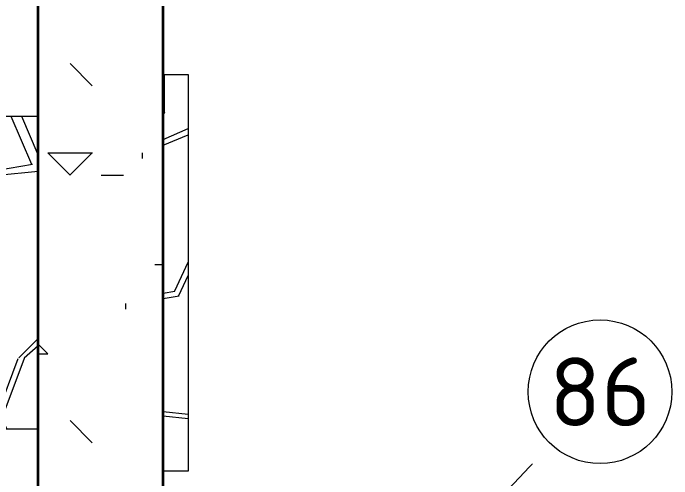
# Model space of a CAD drawing. Header units: millimetres. Extents: x -5016 to 63303, y -6019 to 98943.
# Drawn here: x 5160 to 6215, y 83811 to 84556 of the extents above; entities that cross this region are included whole.
import ezdxf
from ezdxf.enums import TextEntityAlignment as Align

# ---------------------------------------------------------------- set-up
doc = ezdxf.new("R2010")
doc.units = ezdxf.units.MM
doc.linetypes.add('Осевая 12-2-2', pattern=[16, 12, -2, 0, -2])
for name, color, linetype, lineweight in [('A-GENM', 9, 'Continuous', 13), ('A-WALL', 8, 'Continuous', 13), ('A-WALL-PATT', 8, 'Continuous', 13), ('S-GRID', 8, 'Continuous', 13), ('АР_подложка', 8, 'Continuous', 13), ('ТЗ_АР_марки', 7, 'Continuous', 18)]:
    doc.layers.add(name, color=color, linetype=linetype, lineweight=lineweight)
doc.styles.add('GOST', font='isocpeur.ttf', dxfattribs={"width": 0.9})

# ---------------------------------------------------------------- blocks, each defined once
blk = doc.blocks.new('Pech_dlya_bani_World_of_REVIT - Pech_dlya_bani_World_of_REVIT-2845136-Планировочное решение')
at = {"layer": 'A-GENM'}
h = blk.add_hatch(dxfattribs=at)
h.set_pattern_fill('FP_8', color=256, style=0, pattern_type=2)
h.set_pattern_definition([(100.008, (203.184, 703.138), (-800.00139084679, 4799.999416293007), [98.35799999999999, -13711.783]), (10.305, (85.056, 681.9839999999999), (4799.997904581356, 800.0130491351949), [120, -8824.271999999997]), (180, (85, 682.299), (-9.797174393178826e-14, -800), [85, -715]), (0, (0, 672.299), (0, -800), [85, -715]), (7.125, (85.016, 672.1669999999999), (799.9997272923117, -0.0004763431237222449), [121.904, -6327.903]), (109.983, (228.217, 626.072), (-799.9952878137691, 2400.001932807089), [65, -9298.76]), (113.962, (268.87, 534.707), (-2399.951931688081, 5600.020614917382), [100, -7779.085999999999]), (154.983, (268.896, 534.712), (-10399.99127445643, 4800.019171227874), [60, -13182.356]), (180, (214.521, 560.077), (-9.797174393178826e-14, -800), [80, -720]), (145.008, (134.523, 560.0790000000001), (-2400.000524910116, 1599.998581676923), [35, -9730.244]), (109.983, (105.841, 580.149), (-799.9952878137691, 2400.001932807089), [70, -9293.76]), (180, (88.75, 627.137), (-9.797174393178826e-14, -800), [88.75, -711.25]), (55.00800000000001, (80.043, 543.289), (1599.998581676922, 2400.000524910116), [44.99999999999999, -9720.243999999999]), (100.008, (93.069, 469.431), (-800.00139084679, 4799.999416293007), [75, -13735.141]), (64.983, (117.611, 523.828), (4800.019171227874, 10399.99127445643), [40, -13202.356]), (113.962, (135.906, 482.71), (-2399.951931688081, 5600.020614917382), [45, -7834.085999999999]), (100.008, (209.557, 724.57), (-800.00139084679, 4799.999416293007), [76.595, -13733.547]), (45, (209.552, 724.569), (799.9993990310243, 0), [65, -1066.371]), (70.017, (255.518, 770.529), (799.9952878137693, 2400.001932807089), [31.36, -9332.399999999998]), (90, (276.882, 780), (-800, 4.898587196589413e-14), [20, -780]), (0, (276.882, 780), (0, -800), [35, -765]), (70.017, (311.885, 779.9989999999999), (799.9952878137693, 2400.001932807089), [21.284, -9342.475999999999]), (70.017, (316.625, 771.808), (799.9952878137693, 2400.001932807089), [30, -9333.759999999998]), (122.905, (365.576, 696.288), (-7199.952688666271, 11200.030457819), [90, -16108.765]), (135, (454.027, 607.941), (-799.9993990310243, 5.684341886080801e-14), [125, -1006.371]), (154.983, (508.402, 582.575), (-10399.99127445643, 4800.019171227874), [60, -13182.356]), (99.46199999999997, (514.2, 547.775), (0.004334472804458755, 799.99983160449), [35.288, -4830.922]), (146.31, (667.845, 444.7380000000001), (-1600.001208889946, 799.9983860181923), [185, -2699.440999999999]), (23.962, (667.56, 444.335), (5600.020614917382, 2399.95193168808), [41.128, -7837.958000000001]), (113.962, (681.331, 412.157), (-2399.951931688081, 5600.020614917382), [35, -7844.085999999999]), (124.992, (681.3389999999999, 412.161), (-1599.998581676923, 2400.000524910116), [35.655, -9729.589]), (147.095, (660.9689999999999, 441.49), (-11200.030457819, 7199.952688666268), [175, -16023.765]), (90, (514.123, 496.681), (-800, 4.898587196589413e-14), [40, -760]), (99.46199999999997, (514.131, 496.682), (0.004334472804458755, 799.99983160449), [45.458, -4820.752]), (99.46199999999997, (506.672, 541.524), (0.004334472804458755, 799.99983160449), [35, -4831.21]), (154.983, (500.921, 576.0419999999999), (-10399.99127445643, 4800.019171227874), [55, -13187.356]), (135, (451.078, 599.293), (-799.9993990310243, 5.684341886080801e-14), [130, -1001.371]), (122.905, (359.089, 691.175), (-7199.952688666271, 11200.030457819), [93.64299999999999, -16105.122]), (174.289, (308.162, 769.8530000000001), (-800.0002490479161, 0.005680873955796528), [40, -7999.9]), (48.01300000000001, (214.847, 714.4760000000001), (6399.972858305257, 7200.023948621004), [80, -10682.899]), (90, (214.841, 684.482), (-800, 4.898587196589413e-14), [30, -770]), (112.834, (282.985, 523.295), (-4000.057821109092, 9599.976340523137), [175, -16317.423]), (109.983, (300.313, 476.407), (-799.9952878137691, 2400.001932807089), [50, -9313.76]), (99.46199999999997, (310.994, 412.292), (0.004334472804458755, 799.99983160449), [65, -4801.21]), (23.19900000000001, (311.043, 412.146), (3999.988509278298, 1600.028722825804), [89.99999999999999, -6002.617999999999]), (169.695, (443.045, 438.642), (-4799.997904581356, 800.013049135195), [49.99999999999999, -8894.271999999997]), (50.906, (443.027, 438.807), (3200.009366039029, 3999.991996842305), [65.094, -16427.329]), (75.069, (473.904, 451.468), (799.976265097635, 3200.006016258944), [39.223, -12380.117]), (0, (473.881, 451.474), (0, -800), [15, -785]), (34.992, (488.88, 451.477), (2400.000524910116, 1599.998581676923), [41.276, -9723.968]), (56.31, (499.735, 440.914), (799.9983860181925, 1600.001208889946), [41.221, -2843.22]), (135, (514.123, 426.495), (-799.9993990310243, 5.684341886080801e-14), [20.478, -1110.892]), (161.565, (594.862, 399.923), (-800.0002757074135, 0.001030794822327152), [85, -2444.822]), (0, (594.9630000000001, 400.229), (0, -800), [66.70100000000001, -733.299]), (5.194, (595.09, 394.291), (800.0004695159041, -0.006350828226729277), [66.83800000000001, -8769.451]), (164.745, (595.031, 394.224), (-3200.001604497965, 799.9929843938951), [83.81299999999999, -9037.59]), (50.906, (460.576, 350.083), (3200.009366039029, 3999.991996842305), [85, -16407.423]), (71.565, (452.815, 326.292), (0.001030794822298731, 800.0002757074134), [25, -2504.822]), (146.31, (481.974, 306.769), (-1600.001208889946, 799.9983860181923), [34.99999999999999, -2849.440999999999]), (17.10299999999999, (481.936, 306.643), (7999.988494811224, 2400.037973828965), [55, -10826.176]), (174.806, (564.4, 320.106), (-800.000469515904, -0.006350828226317162), [30, -8806.289]), (56.31, (564.55, 320.058), (799.9983860181925, 1600.001208889946), [65, -2819.441]), (169.695, (613.621, 311.343), (-4799.997904581356, 800.013049135195), [49.99999999999999, -8894.271999999997]), (174.289, (209.13, 552.4259999999999), (-800.0002490479161, 0.005680873955796528), [75, -7964.9]), (154.983, (272.548, 522.645), (-10399.99127445643, 4800.019171227874), [70, -13172.356]), (112.834, (292.022, 476.601), (-4000.057821109092, 9599.976340523137), [50, -16442.423]), (96.00899999999999, (299.934, 402.041), (-799.9990352463518, 7999.999643697611), [74.99999999999999, -15208.979]), (45, (250.431, 352.543), (799.9993990310243, 0), [70, -1061.371]), (39.094, (165.002, 283.247), (3999.991996842305, 3200.009366039029), [110, -16382.423]), (23.19900000000001, (128.152, 267.624), (3999.988509278298, 1600.028722825804), [39.99999999999999, -6052.617999999999]), (139.086, (128.151, 267.719), (-5600.031492273863, 4799.962566830596), [54.99999999999999, -15824.547]), (90, (86.616, 303.771), (-800, 4.898587196589413e-14), [45, -755]), (135, (86.616, 348.771), (-799.9993990310243, 5.684341886080801e-14), [120, -1011.371]), (131.987, (70.87899999999999, 346.709), (-6399.972858305259, 7200.023948621003), [105, -10657.899]), (90, (70.888, 301.716), (-800, 4.898587196589413e-14), [45, -755]), (49.08599999999999, (51.223, 279.06), (4799.962566830596, 5600.031492273863), [30, -15849.547]), (112.834, (51.132, 279.044), (-4000.057821109092, 9599.976340523137), [55, -16437.423]), (135, (29.716, 329.703), (-799.9993990310243, 5.684341886080801e-14), [30, -1101.371]), (102.995, (49.957, 242.009), (-1600.047742876617, 7199.989578849989), [90, -10583.331]), (90, (49.96100000000001, 202.01), (-800, 4.898587196589413e-14), [40, -760]), (29.745, (15.276, 182.087), (1599.998293313547, 800.0030421053006), [40, -6409.806]), (135, (86.616, 165.355), (-799.9993990310243, 5.684341886080801e-14), [51.837, -1079.534]), (90, (86.616, 130.355), (-800, 4.898587196589413e-14), [35, -765]), (45, (77.779, 121.518), (799.9993990310243, 0), [12.497, -1118.874]), (90, (77.779, 96.51799999999999), (-800, 4.898587196589413e-14), [25, -775]), (52.125, (16.388, 17.765), (2400.000895345152, 3199.999876217571), [99.85499999999999, -9021.548999999999]), (45, (16.302, 17.832), (799.9993990310243, 0), [98.13799999999999, -1033.233]), (169.695, (125.069, 80.175), (-4799.997904581356, 800.013049135195), [39.99999999999999, -8904.271999999997]), (139.086, (193.056, 21.285), (-5600.031492273863, 4799.962566830596), [89.99999999999999, -15789.547]), (70.017, (185.666, 1.041), (799.9952878137693, 2400.001932807089), [21.488, -9342.270999999999]), (53.13, (52.299, 265.193), (1600.004287398307, 2399.997141728931), [45, -3955]), (135, (121.766, 258.736), (-799.9993990310243, 5.684341886080801e-14), [60, -1071.371]), (137.121, (185.855, 199.099), (-10399.98400479879, 9600.017524801413), [87.544, -15196.434]), (90, (185.792, 154.031), (-800, 4.898587196589413e-14), [45, -755]), (49.08599999999999, (136.63, 97.391), (4799.962566830596, 5600.031492273863), [74.99999999999999, -15804.547]), (174.289, (128.781, 89.706), (-800.0002490479161, 0.005680873955796528), [37.022, -8002.879]), (100.008, (91.955, 93.48299999999999), (-800.00139084679, 4799.999416293007), [30.735, -13779.406]), (29.745, (86.6, 123.777), (1599.998293313547, 800.0030421053006), [13.663, -6436.143]), (90, (98.448, 130.582), (-800, 4.898587196589413e-14), [35, -765]), (135, (98.448, 165.582), (-799.9993990310243, 5.684341886080801e-14), [56.71, -1074.661]), (95.711, (58.28100000000001, 205.675), (-0.00568087395582495, 800.0002490479161), [59.853, -7980.048000000001]), (29.745, (137.858, 257.623), (1599.998293313547, 800.0030421053006), [47.834, -6401.972]), (41.987, (179.328, 281.457), (7200.023948621004, 6399.972858305257), [105, -10657.899]), (39.094, (257.396, 351.671), (3999.991996842305, 3200.009366039029), [56.745, -16435.678]), (96.00899999999999, (307.742, 327.746), (-799.9990352463518, 7999.999643697611), [59.99999999999999, -15223.979]), (124.992, (339.28, 282.69), (-1599.998581676923, 2400.000524910116), [55, -9710.244]), (41.987, (246.381, 199.062), (7200.023948621004, 6399.972858305257), [125, -10637.899]), (180, (246.391, 199.051), (-9.797174393178826e-14, -800), [50, -750]), (135, (196.391, 199.051), (-799.9993990310243, 5.684341886080801e-14), [82.70299999999999, -1048.668]), (90, (202.392, 156.324), (-800, 4.898587196589413e-14), [27.227, -772.773]), (5.194, (202.405, 183.407), (800.0004695159041, -0.006350828226729277), [85, -8751.289]), (52.125, (234.811, 123.921), (2400.000895345152, 3199.999876217571), [84.99999999999999, -9036.402999999998]), (135, (234.738, 123.978), (-799.9993990310243, 5.684341886080801e-14), [45.743, -1085.628]), (41.987, (268.127, 199.059), (7200.023948621004, 6399.972858305257), [94.258, -10668.642]), (104.931, (351.718, 211.482), (-799.9762650976345, 3200.006016258944), [52.418, -12366.922]), (15.945, (308.47, 199.087), (3200.005851135479, 799.9784503089463), [45.02, -5779.066999999999]), (180, (308.48, 199.051), (-9.797174393178826e-14, -800), [40.346, -759.654]), (112.834, (375.388, 141.377), (-4000.057821109092, 9599.976340523137), [61.71100000000001, -16430.711]), (26.565, (263.394, 86.06299999999999), (800.000276377758, -0.0007145670568320384), [125, -1663.854]), (120.069, (263.139, 86.626), (-3200.040643058081, 5599.976470638642), [35, -17528.599]), (52.125, (245.694, 116.869), (2400.000895345152, 3199.999876217571), [84.99999999999999, -9036.402999999998]), (15.255, (297.984, 183.788), (3200.001604497965, 799.9929843938953), [55.29, -9066.114]), (105.945, (365.259, 215.374), (-799.9784503089461, 3200.005851135479), [51.376, -5772.710999999999]), (29.745, (365.28, 215.419), (1599.998293313547, 800.0030421053006), [17.361, -6432.446]), (61.928, (380.259, 224.106), (799.9861080407537, 1600.006622376235), [135, -13465]), (23.19900000000001, (419.221, 332.817), (3999.988509278298, 1600.028722825804), [26.627, -6065.990999999999]), (45, (351.105, 264.762), (799.9993990310243, 0), [96.304, -1035.066]), (45, (353.504, 284.096), (799.9993990310243, 0), [92.23700000000001, -1039.134]), (29.745, (418.665, 349.423), (1599.998293313547, 800.0030421053006), [55, -6394.806]), (90, (466.357, 376.817), (-800, 4.898587196589413e-14), [3.198, -796.802]), (120.069, (466.381, 380.028), (-3200.040643058081, 5599.976470638642), [45.791, -17517.807]), (161.565, (443.408, 419.509), (-800.0002757074135, 0.001030794822327152), [45, -2484.822]), (23.19900000000001, (322.16, 400.093), (3999.988509278298, 1600.028722825804), [85.347, -6007.271999999999]), (84.806, (315.875, 330.4280000000001), (-0.006350828226715066, 800.0004695159041), [70.078, -8766.21]), (129.094, (353.542, 284.126), (-3200.009366039029, 3999.991996842305), [59.605, -16432.818]), (64.983, (453.388, 423.098), (4800.019171227874, 10399.99127445643), [23.151, -13219.205]), (124.992, (479.199, 386.233), (-1599.998581676923, 2400.000524910116), [45, -9720.244]), (56.31, (479.28, 386.182), (799.9983860181925, 1600.001208889946), [35, -2849.441]), (140.906, (498.75, 415.222), (-3999.991996842304, 3200.00936603903), [45.807, -16446.615]), (111.801, (522.711, 475.157), (-799.9832474954881, 2400.005989099105), [23.174, -4284.957999999999]), (63.435, (398.737, 225.339), (-0.0007145670567751949, 800.000276377758), [98.76, -1690.094]), (0, (399.174, 225.124), (0, -800), [80, -720]), (29.745, (479.013, 225.404), (1599.998293313547, 800.0030421053006), [145, -6304.806]), (169.695, (604.717, 297.454), (-4799.997904581356, 800.013049135195), [64.99999999999999, -8879.271999999997]), (15.255, (483.932, 293.555), (3200.001604497965, 799.9929843938953), [58.841, -9062.562]), (153.435, (483.798, 293.478), (-800.000276377758, -0.0007145670567183515), [46.096, -1742.758]), (45, (128.772, 89.613), (799.9993990310243, 0), [11.053, -1120.318]), (52.125, (141.119, 80.867), (2400.000895345152, 3199.999876217571), [90.42899999999999, -9030.973999999998]), (139.086, (197.681, 31.766), (-5600.031492273863, 4799.962566830596), [74.99999999999999, -15804.547]), (90, (276.294, 34.144), (-800, 4.898587196589413e-14), [29.656, -770.3439999999999]), (142.125, (276.307, 63.817), (-3199.999876217571, 2400.000895345152), [19.344, -9102.059000000001]), (123.69, (260.949, 75.642), (-799.998386018192, 1600.001208889946), [45, -2839.441]), (135, (235.886, 113.016), (-799.9993990310243, 5.684341886080801e-14), [55.396, -1075.975]), (23.19900000000001, (276.358, 82.271), (3999.988509278298, 1600.028722825804), [94.99999999999999, -5997.617999999999]), (135, (379.258, 104.026), (-799.9993990310243, 5.684341886080801e-14), [21.943, -1109.428]), (79.992, (374.915, 79.406), (800.0013908467905, 4799.999416293007), [25, -13785.141]), (26.565, (348.558, 66.389), (800.000276377758, -0.0007145670568320384), [29.397, -1759.457]), (33.69, (389.845, 79.512), (1600.001208889946, 799.9983860181923), [47.24699999999999, -2837.194]), (154.983, (515.179, 65.665), (-10399.99127445643, 4800.019171227874), [95, -13147.356]), (146.31, (515.3340000000001, 65.899), (-1600.001208889946, 799.9983860181923), [98.55899999999998, -2785.882]), (135, (391.085, 111.003), (-799.9993990310243, 5.684341886080801e-14), [20, -1111.371]), (90, (391.085, 92.198), (-800, 4.898587196589413e-14), [18.805, -781.195]), (33.69, (391.008, 92.31299999999999), (1600.001208889946, 799.9983860181923), [51.13199999999999, -2833.309]), (45, (376.943, 125.146), (799.9993990310243, 0), [28.527, -1102.844]), (120.069, (397.148, 145.337), (-3200.040643058081, 5599.976470638642), [65.161, -17498.438]), (23.19900000000001, (364.556, 201.697), (3999.988509278298, 1600.028722825804), [31.83599999999999, -6060.782999999999]), (0, (393.839, 214.187), (0, -800), [100, -700]), (32.905, (493.763, 214.306), (11200.030457819, 7199.952688666269), [170.987, -16027.779]), (45, (637.241, 307.313), (799.9993990310243, 0), [78.596, -1052.775]), (32.905, (613.602, 311.539), (11200.030457819, 7199.952688666269), [94.402, -16104.363]), (64.983, (433.469, 120.794), (4800.019171227874, 10399.99127445643), [55, -13187.356]), (56.31, (515.399, 65.53399999999999), (799.9983860181925, 1600.001208889946), [95, -2789.441]), (45, (568.309, 144.436), (799.9993990310243, 0), [80.87100000000001, -1050.5]), (12.995, (625.492, 201.625), (7199.989578849989, 1600.047742876617), [104.484, -10568.847]), (6.709999999999999, (625.475, 201.766), (7199.997316282039, 800.0209621481381), [105.971, -13587.823]), (120.069, (665.534, 132.362), (-3200.040643058081, 5599.976470638642), [80, -17483.599]), (90, (730.703, 92.92399999999999), (-800, 4.898587196589413e-14), [121.369, -678.6310000000001]), (99.46199999999997, (705.153, 461.0530000000001), (0.004334472804458755, 799.99983160449), [80, -4786.21]), (83.991, (692.01, 539.9680000000001), (799.9990352463528, 7999.999643697611), [66.999, -15216.98]), (122.905, (698.95, 606.555), (-7199.952688666271, 11200.030457819), [98.096, -16100.67]), (75.069, (645.615, 688.863), (799.976265097635, 3200.006016258944), [40, -12379.34]), (135, (655.945, 727.5060000000001), (-799.9993990310243, 5.684341886080801e-14), [102.521, -1028.849]), (135, (665.3860000000001, 732.435), (-799.9993990310243, 5.684341886080801e-14), [95, -1036.371]), (90, (665.3860000000001, 702.435), (-800, 4.898587196589413e-14), [30, -770]), (25.01700000000001, (665.3889999999999, 702.428), (10399.99127445643, 4800.019171227875), [50.709, -13191.647]), (96.00899999999999, (711.35, 723.8660000000001), (-799.9990352463518, 7999.999643697611), [76.55399999999999, -15207.425]), (96.00899999999999, (720.935, 728.336), (-799.9990352463518, 7999.999643697611), [72.05899999999998, -15211.919]), (53.13, (721.01, 728.2739999999999), (1600.004287398307, 2399.997141728931), [89.734, -3910.266]), (126.87, (778.015, 652.4), (-1600.004287398306, 2399.997141728931), [95, -3905]), (25.01700000000001, (665.3889999999999, 686.779), (10399.99127445643, 4800.019171227875), [52.43899999999999, -13189.917]), (135, (700.7410000000001, 651.431), (-799.9993990310243, 5.684341886080801e-14), [50, -1081.371]), (0, (700.7410000000001, 651.431), (0, -800), [65, -735]), (132.51, (765.712, 651.404), (-7999.930733413056, 8800.062347071085), [78.097, -12944.959]), (159.444, (800.711, 424.964), (-2400.000866781341, 799.9981062845159), [102.159, -6733.044]), (53.746, (778.1080000000001, 652.46), (6400.024893674998, 8799.981386269255), [37.008, -14843.852]), (59.93100000000001, (782.482, 641.998), (3200.04064305808, 5599.976470638643), [35, -17528.599]), (180, (782.5, 641.988), (-9.797174393178826e-14, -800), [95, -705]), (122.905, (706.538, 612.618), (-7199.952688666271, 11200.030457819), [35, -16163.765]), (8.745999999999999, (706.553, 612.697), (5600.002033504182, 799.9839772189281), [94.556, -10427.801]), (83.991, (698.717, 538.0459999999999), (799.9990352463528, 7999.999643697611), [75, -15208.979]), (99.46199999999997, (710.2180000000001, 468.995), (0.004334472804458755, 799.99983160449), [70, -4796.21]), (159.444, (800.077, 435.058), (-2400.000866781341, 799.9981062845159), [96.065, -6739.138000000001]), (64.983, (727.2860000000001, 225.129), (4800.019171227874, 10399.99127445643), [92.185, -13150.172]), (71.565, (738.795, 225.228), (0.001030794822298731, 800.0002757074134), [87.84700000000001, -2441.975]), (143.616, (766.2819999999999, 308.705), (-12000.05431831826, 8799.926633768277), [91.286, -18789.392]), (75.069, (692.829, 362.886), (799.976265097635, 3200.006016258944), [20.787, -12398.553]), (120.069, (698.2139999999999, 382.977), (-3200.040643058081, 5599.976470638642), [33.711, -17529.888]), (90, (739.1110000000001, 95.124), (-800, 4.898587196589413e-14), [130, -670]), (171.87, (244.453, 25.091), (-800.0003889794941, -0.001287712958443876), [47.276, -5609.578]), (75.069, (196.264, -0.00336), (799.976265097635, 3200.006016258944), [21.766, -12397.574]), (154.983, (266.236, -0.00743), (-10399.99127445643, 4800.019171227874), [55.581, -13186.776]), (10.305, (201.892, 20.987), (4799.997904581356, 800.0130491351949), [14.197, -8930.074999999999]), (15.945, (244.473, 25.1), (3200.005851135479, 799.9784503089463), [33.081, -5791.007]), (145.305, (276.88, -0.00162), (-2400.003849605855, 1599.993804082403), [28.699, -12620.411]), (112.834, (283.507, 65.361), (-4000.057821109092, 9599.976340523137), [18.524, -16473.899]), (90, (283.531, 31.734), (-800, 4.898587196589413e-14), [33.637, -766.363]), (26.565, (252.15, 16.236), (800.000276377758, -0.0007145670568320384), [35, -1753.854]), (66.038, (319.065, 0.04267), (2399.951931688081, 5600.020614917381), [72.69899999999998, -7806.386999999999]), (64.983, (326.872, 0.00436), (4800.019171227874, 10399.99127445643), [70, -13172.356]), (26.565, (356.545, 63.278), (800.000276377758, -0.0007145670568320384), [36.907, -1751.947]), (79.992, (583.447, 0), (800.0013908467905, 4799.999416293007), [55, -13755.141]), (15.524, (592.936, 54.401), (8800.004762244973, 2399.983002357268), [143.053, -14802.181]), (120.069, (703.3810000000001, 0.02274), (-3200.040643058081, 5599.976470638642), [75.91199999999999, -17487.687]), (15.524, (602.7869999999999, 48.23699999999999), (8800.004762244973, 2399.983002357268), [65, -14880.233]), (84.806, (598.308, -0.39878), (-0.006350828226715066, 800.0004695159041), [48.738, -8787.551]), (120.069, (713.438, 0.02358), (-3200.040643058081, 5599.976470638642), [78.723, -17484.876]), (15.524, (674.0039999999999, 68.288), (8800.004762244973, 2399.983002357268), [67.605, -14877.628]), (90, (739.1110000000001, 86.493), (-800, 4.898587196589413e-14), [8.63, -791.37])])
h.paths.add_polyline_path([(-249.9999999999951, 199.9999999999914), (250.0000000000038, 199.9999999999914), (250.0000000000038, 809.9999999999912), (-249.999999999993, 809.9999999999912), (-249.9999999999951, 446.5043252691118)])
h.paths.add_polyline_path([(-174.9999999999927, 704.9999999999957), (-174.1481456572172, 711.4704761275589), (-171.650635094602, 717.499999999995), (-165.5111532552674, 724.340095936893), (-162.4999999999847, 726.65063509461), (-156.4704761275551, 729.148145657221), (-149.9999999999854, 729.9999999999943), (-143.5295238724287, 729.148145657221), (-137.4999999999947, 726.6506350946057), (-132.3223304703276, 722.6776695296578), (-128.3493649053862, 717.5000000000015), (-125.8518543427644, 711.4704761275524), (-124.9999999999932, 704.9999999999935), (-125.8518543427644, 698.5295238724303), (-129.4112102324997, 691.1161762276573), (-132.5858050333563, 687.1201593274742), (-137.4999999999926, 683.3493649053834), (-143.5295238724287, 680.8518543427682), (-149.9999999999984, 679.9999999999949), (-156.4704761275551, 680.8518543427682), (-162.4999999999912, 683.3493649053834), (-167.6776695296541, 687.3223304703314), (-171.6506350945955, 692.4999999999964), (-174.1481456572172, 698.529523872439)])
h.paths.add_polyline_path([(-110.0000000000031, 504.9999999999653), (-104.0581320741503, 531.0330243470786), (-87.40938811151915, 551.909888948073), (-63.35125603738101, 563.4956747308838), (-36.64874396262008, 563.4956747308838), (-12.59061188847978, 551.9098889480708), (4.058132074149182, 531.0330243470764), (10.00000000000422, 504.9999999999632), (4.058132074151348, 478.9669756529235), (-12.59061188848194, 458.0901110519249), (-36.64874396262008, 446.504325269114), (-63.35125603738101, 446.504325269114), (-87.40938811151915, 458.0901110519249), (-104.0581320741503, 478.9669756529257)])
h.paths.add_polyline_path([(-89.99999999999254, 652.4791431760972), (-88.63703305155738, 662.8319049801935), (-84.64101615136995, 672.479143176097), (-78.28427124745458, 680.7634144235566), (-69.99999999999709, 687.1201593274742), (-60.35276180409144, 691.1161762276573), (-49.9999999999908, 692.4791431760967), (-39.64723819589016, 691.1161762276573), (-29.99999999999751, 687.1201593274764), (-21.71572875253135, 680.7634144235566), (-15.35898384861382, 672.4791431760948), (-11.36296694842854, 662.8319049801956), (-9.99999999999123, 652.4791431760885), (-11.36296694842854, 642.1263813719944), (-15.35898384861382, 632.4791431760952), (-21.71572875253135, 624.1948719286335), (-29.99999999998668, 617.838127024718), (-39.64723819589016, 613.8421101245327), (-49.99999999999297, 612.4791431760955), (-60.3527618040936, 613.8421101245327), (-69.99999999999275, 617.838127024718), (-78.28427124745458, 624.1948719286335), (-84.64101615137645, 632.4791431761082), (-88.63703305155738, 642.1263813719944)])
h = blk.add_hatch(dxfattribs=at)
h.set_pattern_fill('FP_7', color=256, style=0, pattern_type=2)
h.set_pattern_definition([(280.008, (406.416, -743.138), (800.0013908467905, -4799.999416293007), [98.35799999999999, -13711.783]), (190.305, (524.544, -721.9839999999999), (-4799.997904581356, -800.013049135195), [120, -8824.271999999999]), (0, (524.6, -722.299), (0, 800), [85, -715]), (180, (609.6, -712.299), (9.797174393178826e-14, 800), [85, -715]), (187.125, (524.5840000000001, -712.1669999999999), (-799.9997272923117, 0.0004763431237790883), [121.904, -6327.903]), (289.983, (381.383, -666.072), (799.9952878137693, -2400.001932807089), [65, -9298.76]), (293.962, (340.73, -574.707), (2399.951931688081, -5600.020614917381), [100, -7779.085999999999]), (334.983, (340.704, -574.712), (10399.99127445643, -4800.019171227875), [60, -13182.356]), (0, (395.079, -600.077), (0, 800), [80, -720]), (325.008, (475.077, -600.0790000000001), (2400.000524910116, -1599.998581676923), [34.99999999999999, -9730.243999999999]), (289.983, (503.759, -620.149), (799.9952878137693, -2400.001932807089), [70, -9293.76]), (0, (520.85, -667.137), (0, 800), [88.75, -711.25]), (235.008, (529.557, -583.289), (-1599.998581676923, -2400.000524910116), [45, -9720.244]), (280.008, (516.531, -509.431), (800.0013908467905, -4799.999416293007), [75, -13735.141]), (244.983, (491.989, -563.828), (-4800.019171227877, -10399.99127445643), [40, -13202.356]), (293.962, (473.694, -522.71), (2399.951931688081, -5600.020614917381), [45, -7834.085999999999]), (280.008, (400.043, -764.57), (800.0013908467905, -4799.999416293007), [76.595, -13733.547]), (225, (400.048, -764.569), (-799.9993990310243, -5.684341886080801e-14), [65, -1066.371]), (250.017, (354.082, -810.529), (-799.9952878137691, -2400.001932807089), [31.36, -9332.4]), (270, (332.718, -820), (800, 4.898587196589413e-14), [20, -780]), (180, (332.718, -820), (9.797174393178826e-14, 800), [35, -765]), (250.017, (297.715, -819.9989999999999), (-799.9952878137691, -2400.001932807089), [21.284, -9342.476]), (250.017, (292.975, -811.808), (-799.9952878137691, -2400.001932807089), [30, -9333.76]), (302.905, (244.024, -736.288), (7199.952688666269, -11200.030457819), [89.99999999999999, -16108.765]), (315, (155.573, -647.941), (799.9993990310243, 0), [125, -1006.371]), (334.983, (101.198, -622.575), (10399.99127445643, -4800.019171227875), [60, -13182.356]), (279.462, (95.4, -587.775), (-0.00433447280437349, -799.99983160449), [35.288, -4830.922]), (326.31, (-58.245, -484.7380000000001), (1600.001208889946, -799.9983860181923), [185, -2699.440999999999]), (203.962, (-57.96, -484.335), (-5600.020614917381, -2399.951931688081), [41.128, -7837.958000000001]), (293.962, (-71.73100000000001, -452.157), (2399.951931688081, -5600.020614917381), [35, -7844.085999999999]), (304.992, (-71.73899999999999, -452.161), (1599.998581676922, -2400.000524910116), [35.655, -9729.589]), (327.095, (-51.369, -481.49), (11200.030457819, -7199.952688666269), [175, -16023.765]), (270, (95.477, -536.681), (800, 4.898587196589413e-14), [40, -760]), (279.462, (95.469, -536.682), (-0.00433447280437349, -799.99983160449), [45.45799999999999, -4820.751999999999]), (279.462, (102.928, -581.524), (-0.00433447280437349, -799.99983160449), [34.99999999999999, -4831.209999999999]), (334.983, (108.679, -616.0419999999999), (10399.99127445643, -4800.019171227875), [55, -13187.356]), (315, (158.522, -639.293), (799.9993990310243, 0), [130, -1001.371]), (302.905, (250.511, -731.175), (7199.952688666269, -11200.030457819), [93.64299999999997, -16105.122]), (354.289, (301.438, -809.8530000000001), (800.0002490479161, -0.005680873955896004), [40, -7999.9]), (228.013, (394.753, -754.4760000000001), (-6399.972858305259, -7200.023948621003), [80, -10682.899]), (270, (394.759, -724.482), (800, 4.898587196589413e-14), [30, -770]), (292.834, (326.615, -563.295), (4000.057821109093, -9599.976340523137), [175, -16317.423]), (289.983, (309.287, -516.4069999999999), (799.9952878137693, -2400.001932807089), [50, -9313.76]), (279.462, (298.606, -452.292), (-0.00433447280437349, -799.99983160449), [64.99999999999999, -4801.209999999999]), (203.199, (298.557, -452.146), (-3999.988509278299, -1600.028722825803), [90, -6002.618]), (349.695, (166.555, -478.642), (4799.997904581356, -800.0130491351949), [50, -8894.271999999999]), (230.906, (166.573, -478.807), (-3200.009366039029, -3999.991996842305), [65.094, -16427.329]), (255.069, (135.696, -491.468), (-799.9762650976345, -3200.006016258944), [39.223, -12380.117]), (180, (135.719, -491.474), (9.797174393178826e-14, 800), [15, -785]), (214.992, (120.72, -491.477), (-2400.000524910116, -1599.998581676923), [41.276, -9723.968]), (236.31, (109.865, -480.914), (-799.998386018192, -1600.001208889946), [41.221, -2843.22]), (315, (95.477, -466.495), (799.9993990310243, 0), [20.478, -1110.892]), (341.565, (14.738, -439.923), (800.0002757074134, -0.001030794822241887), [84.99999999999999, -2444.822]), (180, (14.637, -440.229), (9.797174393178826e-14, 800), [66.70100000000001, -733.299]), (185.194, (14.51, -434.291), (-800.000469515904, 0.006350828226317162), [66.83800000000001, -8769.451]), (344.745, (14.569, -434.224), (3200.001604497965, -799.9929843938953), [83.81299999999999, -9037.59]), (230.906, (149.024, -390.083), (-3200.009366039029, -3999.991996842305), [85, -16407.423]), (251.565, (156.785, -366.292), (-0.001030794822213466, -800.0002757074134), [25, -2504.822]), (326.31, (127.626, -346.769), (1600.001208889946, -799.9983860181923), [34.99999999999999, -2849.440999999999]), (197.103, (127.664, -346.643), (-7999.988494811224, -2400.037973828964), [55, -10826.176]), (354.806, (45.2, -360.106), (800.0004695159041, 0.006350828226729277), [30, -8806.289]), (236.31, (45.05, -360.058), (-799.998386018192, -1600.001208889946), [65, -2819.441]), (349.695, (-4.021, -351.343), (4799.997904581356, -800.0130491351949), [50, -8894.271999999999]), (354.289, (400.47, -592.4259999999999), (800.0002490479161, -0.005680873955896004), [75, -7964.9]), (334.983, (337.052, -562.645), (10399.99127445643, -4800.019171227875), [70, -13172.356]), (292.834, (317.578, -516.601), (4000.057821109093, -9599.976340523137), [50, -16442.423]), (276.009, (309.666, -442.041), (799.9990352463528, -7999.999643697611), [75, -15208.979]), (225, (359.169, -392.543), (-799.9993990310243, -5.684341886080801e-14), [70, -1061.371]), (219.094, (444.598, -323.247), (-3999.991996842304, -3200.00936603903), [110, -16382.423]), (203.199, (481.448, -307.624), (-3999.988509278299, -1600.028722825803), [40, -6052.618]), (319.086, (481.449, -307.719), (5600.031492273863, -4799.962566830597), [55, -15824.547]), (270, (522.984, -343.771), (800, 4.898587196589413e-14), [45, -755]), (315, (522.984, -388.771), (799.9993990310243, 0), [120, -1011.371]), (311.987, (538.721, -386.709), (6399.972858305257, -7200.023948621004), [105, -10657.899]), (270, (538.712, -341.716), (800, 4.898587196589413e-14), [45, -755]), (229.086, (558.377, -319.06), (-4799.962566830595, -5600.031492273864), [30, -15849.547]), (292.834, (558.4680000000001, -319.044), (4000.057821109093, -9599.976340523137), [55, -16437.423]), (315, (579.884, -369.703), (799.9993990310243, 0), [30, -1101.371]), (282.995, (559.643, -282.009), (1600.047742876618, -7199.989578849988), [90, -10583.331]), (270, (559.639, -242.01), (800, 4.898587196589413e-14), [40, -760]), (209.745, (594.3240000000001, -222.087), (-1599.998293313547, -800.003042105301), [40, -6409.806]), (315, (522.984, -205.355), (799.9993990310243, 0), [51.837, -1079.534]), (270, (522.984, -170.355), (800, 4.898587196589413e-14), [35, -765]), (225, (531.821, -161.518), (-799.9993990310243, -5.684341886080801e-14), [12.497, -1118.874]), (270, (531.821, -136.518), (800, 4.898587196589413e-14), [25, -775]), (232.125, (593.212, -57.765), (-2400.000895345152, -3199.999876217571), [99.855, -9021.549]), (225, (593.298, -57.832), (-799.9993990310243, -5.684341886080801e-14), [98.13799999999999, -1033.233]), (349.695, (484.531, -120.175), (4799.997904581356, -800.0130491351949), [40, -8904.271999999999]), (319.086, (416.544, -61.285), (5600.031492273863, -4799.962566830597), [90, -15789.547]), (250.017, (423.934, -41.041), (-799.9952878137691, -2400.001932807089), [21.488, -9342.271]), (233.13, (557.3009999999999, -305.193), (-1600.004287398306, -2399.997141728931), [45, -3955]), (315, (487.834, -298.736), (799.9993990310243, 0), [60, -1071.371]), (317.121, (423.745, -239.099), (10399.98400479879, -9600.017524801413), [87.544, -15196.434]), (270, (423.808, -194.031), (800, 4.898587196589413e-14), [45, -755]), (229.086, (472.97, -137.391), (-4799.962566830595, -5600.031492273864), [75, -15804.547]), (354.289, (480.819, -129.706), (800.0002490479161, -0.005680873955896004), [37.022, -8002.879]), (280.008, (517.645, -133.483), (800.0013908467905, -4799.999416293007), [30.735, -13779.406]), (209.745, (523, -163.777), (-1599.998293313547, -800.003042105301), [13.663, -6436.143]), (270, (511.152, -170.582), (800, 4.898587196589413e-14), [35, -765]), (315, (511.152, -205.582), (799.9993990310243, 0), [56.71, -1074.661]), (275.711, (551.319, -245.675), (0.005680873955924426, -800.0002490479161), [59.853, -7980.048000000001]), (209.745, (471.742, -297.623), (-1599.998293313547, -800.003042105301), [47.834, -6401.972]), (221.987, (430.272, -321.457), (-7200.023948621002, -6399.97285830526), [105, -10657.899]), (219.094, (352.204, -391.671), (-3999.991996842304, -3200.00936603903), [56.745, -16435.678]), (276.009, (301.858, -367.746), (799.9990352463528, -7999.999643697611), [60, -15223.979]), (304.992, (270.32, -322.69), (1599.998581676922, -2400.000524910116), [55, -9710.244]), (221.987, (363.219, -239.062), (-7200.023948621002, -6399.97285830526), [125, -10637.899]), (0, (363.209, -239.051), (0, 800), [50, -750]), (315, (413.209, -239.051), (799.9993990310243, 0), [82.70299999999999, -1048.668]), (270, (407.208, -196.324), (800, 4.898587196589413e-14), [27.227, -772.773]), (185.194, (407.195, -223.407), (-800.000469515904, 0.006350828226317162), [85, -8751.289]), (232.125, (374.789, -163.921), (-2400.000895345152, -3199.999876217571), [85, -9036.403]), (315, (374.862, -163.978), (799.9993990310243, 0), [45.743, -1085.628]), (221.987, (341.473, -239.059), (-7200.023948621002, -6399.97285830526), [94.258, -10668.642]), (284.931, (257.882, -251.482), (799.976265097635, -3200.006016258944), [52.41799999999999, -12366.922]), (195.945, (301.13, -239.087), (-3200.005851135479, -799.9784503089468), [45.02, -5779.066999999999]), (0, (301.12, -239.051), (0, 800), [40.346, -759.654]), (292.834, (234.212, -181.377), (4000.057821109093, -9599.976340523137), [61.71100000000001, -16430.711]), (206.565, (346.206, -126.063), (-800.000276377758, 0.0007145670567183515), [125, -1663.854]), (300.069, (346.461, -126.626), (3200.04064305808, -5599.976470638643), [35, -17528.599]), (232.125, (363.906, -156.869), (-2400.000895345152, -3199.999876217571), [85, -9036.403]), (195.255, (311.616, -223.788), (-3200.001604497965, -799.9929843938951), [55.29, -9066.114]), (285.945, (244.341, -255.374), (799.9784503089459, -3200.005851135479), [51.376, -5772.710999999998]), (209.745, (244.32, -255.419), (-1599.998293313547, -800.003042105301), [17.361, -6432.446]), (241.928, (229.341, -264.106), (-799.9861080407538, -1600.006622376235), [135, -13465]), (203.199, (190.379, -372.817), (-3999.988509278299, -1600.028722825803), [26.627, -6065.991]), (225, (258.495, -304.762), (-799.9993990310243, -5.684341886080801e-14), [96.304, -1035.066]), (225, (256.096, -324.096), (-799.9993990310243, -5.684341886080801e-14), [92.23700000000001, -1039.134]), (209.745, (190.935, -389.423), (-1599.998293313547, -800.003042105301), [55, -6394.806]), (270, (143.243, -416.817), (800, 4.898587196589413e-14), [3.198, -796.802]), (300.069, (143.219, -420.028), (3200.04064305808, -5599.976470638643), [45.791, -17517.807]), (341.565, (166.192, -459.509), (800.0002757074134, -0.001030794822241887), [44.99999999999999, -2484.822]), (203.199, (287.44, -440.093), (-3999.988509278299, -1600.028722825803), [85.34700000000001, -6007.272]), (264.806, (293.725, -370.4280000000001), (0.006350828226629801, -800.0004695159041), [70.078, -8766.21]), (309.094, (256.058, -324.126), (3200.009366039029, -3999.991996842305), [59.605, -16432.818]), (244.983, (156.212, -463.098), (-4800.019171227877, -10399.99127445643), [23.151, -13219.205]), (304.992, (130.401, -426.233), (1599.998581676922, -2400.000524910116), [45, -9720.244]), (236.31, (130.32, -426.182), (-799.998386018192, -1600.001208889946), [35, -2849.441]), (320.906, (110.85, -455.222), (3999.991996842305, -3200.009366039029), [45.807, -16446.615]), (291.801, (86.889, -515.1569999999999), (799.9832474954883, -2400.005989099105), [23.174, -4284.958]), (243.435, (210.863, -265.339), (0.0007145670568320384, -800.000276377758), [98.76, -1690.094]), (180, (210.426, -265.124), (9.797174393178826e-14, 800), [80, -720]), (209.745, (130.587, -265.404), (-1599.998293313547, -800.003042105301), [145, -6304.806]), (349.695, (4.883, -337.454), (4799.997904581356, -800.0130491351949), [65, -8879.271999999999]), (195.255, (125.668, -333.555), (-3200.001604497965, -799.9929843938951), [58.841, -9062.562]), (333.4349999999999, (125.802, -333.478), (800.000276377758, 0.0007145670568320384), [46.096, -1742.758]), (225, (480.828, -129.613), (-799.9993990310243, -5.684341886080801e-14), [11.053, -1120.318]), (232.125, (468.481, -120.867), (-2400.000895345152, -3199.999876217571), [90.429, -9030.974]), (319.086, (411.919, -71.766), (5600.031492273863, -4799.962566830597), [75, -15804.547]), (270, (333.306, -74.14399999999999), (800, 4.898587196589413e-14), [29.656, -770.3439999999999]), (322.125, (333.293, -103.817), (3199.999876217571, -2400.000895345152), [19.344, -9102.059000000001]), (303.69, (348.651, -115.642), (799.9983860181925, -1600.001208889946), [45, -2839.441]), (315, (373.714, -153.016), (799.9993990310243, 0), [55.396, -1075.975]), (203.199, (333.242, -122.271), (-3999.988509278299, -1600.028722825803), [95, -5997.618]), (315, (230.342, -144.026), (799.9993990310243, 0), [21.943, -1109.428]), (259.992, (234.685, -119.406), (-800.00139084679, -4799.999416293007), [25, -13785.141]), (206.565, (261.042, -106.389), (-800.000276377758, 0.0007145670567183515), [29.397, -1759.457]), (213.69, (219.755, -119.512), (-1600.001208889946, -799.9983860181923), [47.247, -2837.194]), (334.983, (94.421, -105.665), (10399.99127445643, -4800.019171227875), [95, -13147.356]), (326.31, (94.266, -105.899), (1600.001208889946, -799.9983860181923), [98.55899999999998, -2785.882]), (315, (218.515, -151.003), (799.9993990310243, 0), [20, -1111.371]), (270, (218.515, -132.198), (800, 4.898587196589413e-14), [18.805, -781.195]), (213.69, (218.592, -132.313), (-1600.001208889946, -799.9983860181923), [51.132, -2833.309]), (225, (232.657, -165.146), (-799.9993990310243, -5.684341886080801e-14), [28.527, -1102.844]), (300.069, (212.452, -185.337), (3200.04064305808, -5599.976470638643), [65.161, -17498.438]), (203.199, (245.044, -241.697), (-3999.988509278299, -1600.028722825803), [31.836, -6060.783]), (180, (215.761, -254.187), (9.797174393178826e-14, 800), [100, -700]), (212.905, (115.837, -254.306), (-11200.030457819, -7199.952688666268), [170.987, -16027.779]), (225, (-27.641, -347.313), (-799.9993990310243, -5.684341886080801e-14), [78.596, -1052.775]), (212.905, (-4.002, -351.539), (-11200.030457819, -7199.952688666268), [94.40199999999999, -16104.363]), (244.983, (176.131, -160.794), (-4800.019171227877, -10399.99127445643), [55, -13187.356]), (236.31, (94.20100000000001, -105.534), (-799.998386018192, -1600.001208889946), [95, -2789.441]), (225, (41.291, -184.436), (-799.9993990310243, -5.684341886080801e-14), [80.87100000000001, -1050.5]), (192.995, (-15.892, -241.625), (-7199.989578849988, -1600.047742876618), [104.484, -10568.847]), (186.71, (-15.875, -241.766), (-7199.997316282039, -800.0209621481409), [105.971, -13587.823]), (300.069, (-55.934, -172.362), (3200.04064305808, -5599.976470638643), [80, -17483.599]), (270, (-121.103, -132.924), (800, 4.898587196589413e-14), [121.369, -678.6310000000001]), (279.462, (-95.553, -501.0530000000001), (-0.00433447280437349, -799.99983160449), [79.99999999999999, -4786.209999999999]), (263.991, (-82.41, -579.9680000000001), (-799.9990352463518, -7999.999643697611), [66.999, -15216.98]), (302.905, (-89.35, -646.555), (7199.952688666269, -11200.030457819), [98.09599999999999, -16100.67]), (255.069, (-36.015, -728.863), (-799.9762650976345, -3200.006016258944), [40, -12379.34]), (315, (-46.345, -767.5060000000001), (799.9993990310243, 0), [102.521, -1028.849]), (315, (-55.786, -772.435), (799.9993990310243, 0), [95, -1036.371]), (270, (-55.786, -742.435), (800, 4.898587196589413e-14), [30, -770]), (205.017, (-55.78899999999999, -742.428), (-10399.99127445643, -4800.019171227874), [50.70899999999999, -13191.647]), (276.009, (-101.75, -763.8660000000001), (799.9990352463528, -7999.999643697611), [76.554, -15207.425]), (276.009, (-111.335, -768.336), (799.9990352463528, -7999.999643697611), [72.059, -15211.919]), (233.13, (-111.41, -768.2739999999999), (-1600.004287398306, -2399.997141728931), [89.734, -3910.266]), (306.87, (-168.415, -692.4), (1600.004287398307, -2399.997141728931), [95, -3905]), (205.017, (-55.78899999999999, -726.779), (-10399.99127445643, -4800.019171227874), [52.43899999999999, -13189.917]), (315, (-91.141, -691.431), (799.9993990310243, 0), [50, -1081.371]), (180, (-91.141, -691.431), (9.797174393178826e-14, 800), [65, -735]), (312.51, (-156.112, -691.404), (7999.930733413056, -8800.062347071085), [78.097, -12944.959]), (339.444, (-191.111, -464.964), (2400.000866781341, -799.9981062845154), [102.159, -6733.044]), (233.746, (-168.508, -692.46), (-6400.024893674996, -8799.981386269255), [37.008, -14843.852]), (239.931, (-172.882, -681.998), (-3200.040643058081, -5599.976470638642), [35, -17528.599]), (0, (-172.9, -681.988), (0, 800), [95, -705]), (302.905, (-96.93799999999999, -652.618), (7199.952688666269, -11200.030457819), [34.99999999999999, -16163.765]), (188.746, (-96.95299999999999, -652.697), (-5600.002033504182, -799.9839772189264), [94.556, -10427.801]), (263.991, (-89.117, -578.0459999999999), (-799.9990352463518, -7999.999643697611), [75, -15208.979]), (279.462, (-100.618, -508.995), (-0.00433447280437349, -799.99983160449), [69.99999999999999, -4796.209999999999]), (339.444, (-190.477, -475.058), (2400.000866781341, -799.9981062845154), [96.065, -6739.138000000001]), (244.983, (-117.686, -265.129), (-4800.019171227877, -10399.99127445643), [92.185, -13150.172]), (251.565, (-129.195, -265.228), (-0.001030794822213466, -800.0002757074134), [87.84700000000001, -2441.975]), (323.616, (-156.682, -348.705), (12000.05431831826, -8799.926633768278), [91.286, -18789.392]), (255.069, (-83.229, -402.886), (-799.9762650976345, -3200.006016258944), [20.787, -12398.553]), (300.069, (-88.61399999999999, -422.977), (3200.04064305808, -5599.976470638643), [33.711, -17529.888]), (270, (-129.511, -135.124), (800, 4.898587196589413e-14), [130, -670]), (351.8699999999999, (365.147, -65.09100000000001), (800.0003889794941, 0.001287712958571774), [47.276, -5609.578]), (255.069, (413.336, -39.997), (-799.9762650976345, -3200.006016258944), [21.766, -12397.574]), (334.983, (343.364, -39.993), (10399.99127445643, -4800.019171227875), [55.581, -13186.776]), (190.305, (407.708, -60.98699999999999), (-4799.997904581356, -800.013049135195), [14.197, -8930.075]), (195.945, (365.127, -65.1), (-3200.005851135479, -799.9784503089468), [33.081, -5791.007]), (325.305, (332.72, -39.998), (2400.003849605855, -1599.993804082403), [28.699, -12620.411]), (292.834, (326.093, -105.361), (4000.057821109093, -9599.976340523137), [18.524, -16473.899]), (270, (326.069, -71.734), (800, 4.898587196589413e-14), [33.637, -766.363]), (206.565, (357.45, -56.236), (-800.000276377758, 0.0007145670567183515), [35, -1753.854]), (246.038, (290.535, -40.043), (-2399.951931688081, -5600.020614917382), [72.699, -7806.387]), (244.983, (282.728, -40.004), (-4800.019171227877, -10399.99127445643), [70, -13172.356]), (206.565, (253.055, -103.278), (-800.000276377758, 0.0007145670567183515), [36.907, -1751.947]), (259.992, (26.153, -40), (-800.00139084679, -4799.999416293007), [55, -13755.141]), (195.524, (16.664, -94.40100000000001), (-8800.004762244973, -2399.983002357268), [143.053, -14802.181]), (300.069, (-93.781, -40.023), (3200.04064305808, -5599.976470638643), [75.91199999999999, -17487.687]), (195.524, (6.813, -88.23700000000001), (-8800.004762244973, -2399.983002357268), [64.99999999999999, -14880.233]), (264.806, (11.292, -39.601), (0.006350828226629801, -800.0004695159041), [48.738, -8787.551]), (300.069, (-103.838, -40.024), (3200.04064305808, -5599.976470638643), [78.723, -17484.876]), (195.524, (-64.404, -108.288), (-8800.004762244973, -2399.983002357268), [67.60499999999999, -14877.628]), (270, (-129.511, -126.493), (800, 4.898587196589413e-14), [8.63, -791.37])])
h.paths.add_polyline_path([(-317.4999999999971, -40.0000000000039), (317.500000000008, -40.0000000000039), (317.500000000008, -8.662937034387142e-12), (-317.4999999999949, -8.662937034387142e-12), (-317.4999999999971, -34.9712367844855)])
for p, q in [((249.9999999999988, 809.9999999999991), (-249.9999999999987, 809.9999999999991)), ((-249.9999999999987, 809.9999999999991), (-249.9999999999987, 200.000000000001)), ((249.9999999999988, 200.000000000001), (249.9999999999988, 809.9999999999991)), ((-317.5000000000023, -39.99999999999554), (-317.5000000000023, 0)), ((317.5000000000023, 0), (317.5000000000023, -39.99999999999554)), ((317.5000000000023, -39.99999999999554), (-317.5000000000023, -39.99999999999554))]:
    blk.add_line(p, q, dxfattribs=at)
for centre, radius, start, end in [((-149.9999999999987, 705.0000000000014), 25.00000000000002, 359.9999999999996, 179.9999999999997), ((-149.9999999999987, 705.0000000000014), 25.00000000000003, 179.9999999999997, 359.9999999999988), ((-49.99999999999866, 652.4791431761034), 40.00000000000004, 359.9999999999996, 179.9999999999998), ((-49.99999999999866, 652.4791431761034), 40.00000000000004, 179.9999999999998, 359.9999999999988), ((-49.99999999999989, 504.9999999999986), 60.00000000000001, 359.9999999999994, 179.9999999999996), ((-49.99999999999989, 504.9999999999986), 60.00000000000004, 179.9999999999996, 359.999999999999)]:
    blk.add_arc(centre, radius, start, end, dxfattribs=at)
blk = doc.blocks.new('АР_bath')
at = {"layer": 'A-WALL-PATT', "lineweight": 9}
h = blk.add_hatch(dxfattribs=at)
h.set_pattern_fill('FP_1', color=256, style=0, pattern_type=2)
h.set_pattern_definition([(0, (0, 0), (571.5, 571.5), [71.437, -500.062]), (90, (0, 0), (-571.5, 571.5), [71.437, -500.062]), (135, (71.438, 0), (-571.5006711177161, 0), [101.028, -707.195]), (0, (71.438, 321.469), (571.5, 571.5), [71.437, -500.062]), (45, (107.156, 285.75), (0, 571.5006711177161), [50.514, -757.709]), (135, (107.156, 285.75), (-571.5006711177161, 0), [50.514, -757.709]), (0, (285.75, 464.344), (571.5, 571.5), [101.028, -470.472]), (45, (285.75, 464.344), (0, 571.5006711177161), [71.437, -736.7860000000001]), (135, (386.778, 464.344), (-571.5006711177161, 0), [71.437, -736.7860000000001]), (90, (392.906, 142.875), (-571.5, 571.5), [71.437, -500.062]), (45, (392.906, 142.875), (0, 571.5006711177161), [50.514, -757.709]), (135, (428.625, 178.594), (-571.5006711177161, 0), [50.514, -757.709]), (0, (71.438, 142.875), (571.5, 571.5), [35.719, -478.631]), (0, (500.063, 285.75), (571.5, 571.5), [35.719, -478.631]), (90, (321.469, 357.188), (-571.5, 571.5), [35.719, -478.631]), (135, (392.906, 35.719), (-571.5006711177161, 0), [50.514, -757.709]), (135, (142.875, 428.625), (-571.5006711177161, 0), [50.514, -757.709]), (45, (267.891, 187.523), (0, 571.5006711177161), [50.514, -757.709]), (90, (196.453, 71.438), (-571.5, 571.5), [8.93, -562.57]), (90, (223.242, 312.539), (-571.5, 571.5), [8.93, -562.57]), (90, (491.133, 410.766), (-571.5, 571.5), [8.93, -562.57]), (90, (500.063, 107.156), (-571.5, 571.5), [8.93, -562.57])])
h.paths.add_polyline_path([(7568.193719661485, 6472.643479776328), (7568.193719661485, 7122.643479776321), (7368.193719661462, 7122.643479776321), (7368.193719661462, 6472.643479776328)])
h.paths.add_polyline_path([(7368.193719661462, 8022.643479776327), (7568.193719661485, 8022.643479776327), (7568.193719661485, 11472.64347977634), (7368.193719661462, 11472.64347977634), (7368.193719661462, 8126.859693290919)])
at = {"layer": 'A-WALL', "lineweight": 35}
for p, q in [((7368.193719661483, 8022.64347977633), (7368.193719661483, 11072.64347977634)), ((7568.193719661483, 8022.64347977633), (7568.193719661483, 11072.64347977634))]:
    blk.add_line(p, q, dxfattribs=at)
at = {"layer": 'S-GRID', "linetype": 'Осевая 12-2-2'}
blk.add_line((7568.193719661486, 11472.64347977633), (7568.193719661471, 1288.703305559997), dxfattribs=at)
at = {"layer": 'A-GENM', "rotation": 89.99999999999959}
blk.add_blockref('Pech_dlya_bani_World_of_REVIT - Pech_dlya_bani_World_of_REVIT-2845136-Планировочное решение', (7568.193719661479, 8813.477480606327), dxfattribs=at)

msp = doc.modelspace()

# ---------------------------------------------------------------- block references
at = {"layer": 'АР_подложка'}
msp.add_blockref('АР_bath', (-2168, 75327), dxfattribs=at)

# ---------------------------------------------------------------- next in the draw order: linework, layer by layer
at = {"layer": 'ТЗ_АР_марки', "lineweight": 13}
msp.add_lwpolyline([(5300, 83100), (6021.183059614426, 83866.25700084033)], dxfattribs=at)

# ---------------------------------------------------------------- next in the draw order: wipeouts: each hides what was drawn before it
msp.add_wipeout([(5985, 83835), (6215, 83835), (6215, 84065), (5985, 84065)])

# ---------------------------------------------------------------- next in the draw order: linework, layer by layer
at = {"layer": 'ТЗ_АР_марки', "lineweight": 18}
msp.add_circle((6100, 83950), 114.99999999999999, dxfattribs=at)

# ---------------------------------------------------------------- next in the draw order: texts
at = {"layer": 'ТЗ_АР_марки', "style": 'GOST'}
msp.add_text('86', height=110.00000000000001, dxfattribs=at).set_placement((6100, 83950), align=Align.MIDDLE_CENTER)

doc.saveas('drawing.dxf')
